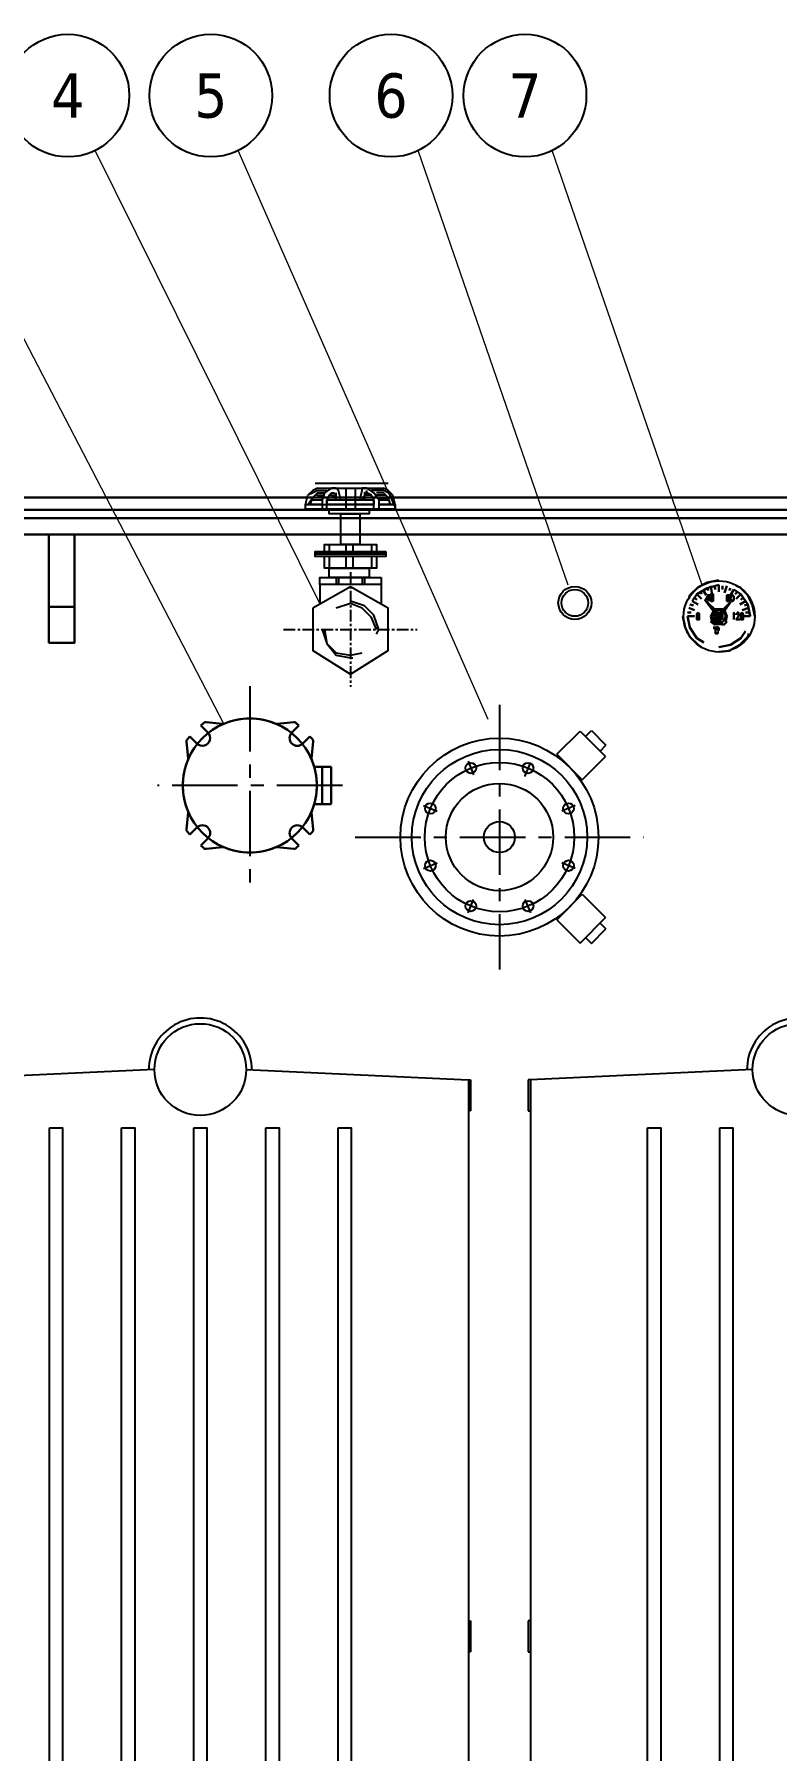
# Model space of a CAD drawing. Header units: millimetres. Extents: x 8981 to 59433, y 5244 to 14154.
# Drawn here: x 10864 to 11584, y 11207 to 12872 of the extents above; entities that cross this region are included whole.
import ezdxf
from ezdxf.enums import TextEntityAlignment as Align

# ---------------------------------------------------------------- set-up
doc = ezdxf.new("R2010")
doc.units = ezdxf.units.MM
doc.linetypes.add('CENTERX2', pattern=[101.6, 63.5, -12.7, 12.7, -12.7])
for name, color, linetype in [('1', 4, 'Continuous'), ('1轮廓实线层', 7, 'Continuous'), ('3中心线层', 1, 'CENTERX2'), ('4标注层', 3, 'Continuous'), ('AM_0', 7, 'Continuous'), ('AM_3', 6, 'Continuous'), ('粗实线', 7, 'Continuous')]:
    doc.layers.add(name, color=color, linetype=linetype)
for name, color, linetype, lineweight in [('1实线层', 7, 'Continuous', 30), ('标注、文本', 3, 'Continuous', 25), ('铁心', 3, 'Continuous', 0)]:
    doc.layers.add(name, color=color, linetype=linetype, lineweight=lineweight)
doc.styles.add('Tahoma$001', font='tahoma.ttf', dxfattribs={"height": 2.159784})

# ---------------------------------------------------------------- blocks, each defined once
blk = doc.blocks.new('G$C3F6FD845')
at = {"layer": '1轮廓实线层'}
for p, q in [((-44.5, 0), (-260, -10)), ((44.5, 0), (260, -10)), ((-260, -10), (-262, -10)), ((-262, -10), (-262, -40)), ((-260, -10), (-260, -1090)), ((260, -10), (260, -1090)), ((260, -10), (262, -10)), ((262, -10), (262, -40)), ((-262, -40), (-260, -40)), ((262, -40), (260, -40)), ((-262, -535), (-262, -565)), ((-260, -535), (-262, -535)), ((260, -535), (262, -535)), ((262, -535), (262, -565)), ((-262, -565), (-260, -565)), ((262, -565), (260, -565)), ((-262, -1060), (-262, -1090)), ((-260, -1060), (-262, -1060)), ((260, -1060), (262, -1060)), ((262, -1060), (262, -1090)), ((-262, -1090), (-260, -1090)), ((-44.5, -1100), (-260, -1090)), ((44.5, -1100), (260, -1090)), ((262, -1090), (260, -1090))]:
    blk.add_line(p, q, dxfattribs=at)
for points in [[(-146.4, -56.4), (-133.6, -56.4), (-133.6, -1043.6), (-146.4, -1043.6)], [(-76.4, -56.4), (-63.6, -56.4), (-63.6, -1043.6), (-76.4, -1043.6)], [(-6.4, -56.4), (6.4, -56.4), (6.4, -1043.6), (-6.4, -1043.6)], [(63.6, -56.4), (76.4, -56.4), (76.4, -1043.6), (63.6, -1043.6)], [(133.6, -56.4), (146.4, -56.4), (146.4, -1043.6), (133.6, -1043.6)]]:
    blk.add_lwpolyline(points, close=True, dxfattribs=at)
for centre in [(0, 0), (0, -1100)]:
    blk.add_circle(centre, 44.5, dxfattribs=at)
for centre, start, end in [((0, 0), 359.4299, 180.5701), ((0, -1100), 179.4299, 0.5701)]:
    blk.add_arc(centre, 50, start, end, dxfattribs=at)
blk = doc.blocks.new('A$C3EE72B81')
at = {"layer": '粗实线', "lineweight": 30}
h = blk.add_hatch(color=256, dxfattribs=at)
h.dxf.hatch_style = 2
h.paths.add_polyline_path([(1.185, 1.27), (1.101, 1.185), (1.397, 1.185)])
h = blk.add_hatch(color=256, dxfattribs=at)
h.dxf.hatch_style = 2
h.paths.add_polyline_path([(1.228, 1.439), (1.185, 1.397), (1.439, 1.397)])
h = blk.add_hatch(color=256, dxfattribs=at)
h.dxf.hatch_style = 2
h.paths.add_polyline_path([(1.185, 1.397), (1.185, 1.355), (1.439, 1.355)])
h = blk.add_hatch(color=256, dxfattribs=at)
h.dxf.hatch_style = 2
h.paths.add_polyline_path([(1.185, 1.397), (1.439, 1.397), (1.439, 1.355)])
h = blk.add_hatch(color=256, dxfattribs=at)
h.dxf.hatch_style = 2
h.paths.add_polyline_path([(1.185, 1.355), (1.185, 1.27), (1.439, 1.27)])
h = blk.add_hatch(color=256, dxfattribs=at)
h.dxf.hatch_style = 2
h.paths.add_polyline_path([(1.185, 1.355), (1.439, 1.355), (1.439, 1.27)])
h = blk.add_hatch(color=256, dxfattribs=at)
h.dxf.hatch_style = 2
h.paths.add_polyline_path([(1.185, 1.27), (1.439, 1.27), (1.397, 1.185)])
h = blk.add_hatch(color=256, dxfattribs=at)
h.dxf.hatch_style = 2
h.paths.add_polyline_path([(1.228, 1.439), (1.482, 1.439), (1.439, 1.397)])
h = blk.add_hatch(color=256, dxfattribs=at)
h.dxf.hatch_style = 2
h.paths.add_polyline_path([(1.736, 1.82), (1.355, 1.439), (1.482, 1.439)])
h = blk.add_hatch(color=256, dxfattribs=at)
h.dxf.hatch_style = 2
h.paths.add_polyline_path([(1.058, 1.143), (1.016, 1.101), (1.27, 1.101)])
h = blk.add_hatch(color=256, dxfattribs=at)
h.dxf.hatch_style = 2
h.paths.add_polyline_path([(1.016, 1.101), (1.27, 1.101), (1.185, 0.974)])
h = blk.add_hatch(color=256, dxfattribs=at)
h.dxf.hatch_style = 2
h.paths.add_polyline_path([(1.101, 1.185), (1.058, 1.143), (1.27, 1.143)])
h = blk.add_hatch(color=256, dxfattribs=at)
h.dxf.hatch_style = 2
h.paths.add_polyline_path([(1.058, 1.143), (1.27, 1.143), (1.27, 1.101)])
h = blk.add_hatch(color=256, dxfattribs=at)
h.dxf.hatch_style = 2
h.paths.add_polyline_path([(1.101, 1.185), (1.397, 1.185), (1.27, 1.143)])
h = blk.add_hatch(color=256, dxfattribs=at)
h.dxf.hatch_style = 2
h.paths.add_polyline_path([(1.143, 0.889), (1.143, 0.847), (1.143, 0.889), (1.185, 0.889)])
h = blk.add_hatch(color=256, dxfattribs=at)
h.dxf.hatch_style = 2
h.paths.add_polyline_path([(1.228, 0.931), (1.228, 0.889), (1.185, 0.889), (1.185, 0.847), (1.185, 0.804), (1.185, 0.762), (1.185, 0.72), (1.185, 0.677), (1.228, 0.677), (1.27, 0.677), (1.228, 0.677), (1.185, 0.72), (1.185, 0.762), (1.185, 0.804), (1.185, 0.847), (1.185, 0.889), (1.228, 0.889), (1.27, 0.889)])
h = blk.add_hatch(color=256, dxfattribs=at)
h.dxf.hatch_style = 2
h.paths.add_polyline_path([(1.312, 0.72), (1.27, 0.72), (1.27, 0.677), (1.228, 0.677), (1.27, 0.677), (1.27, 0.72)])
h = blk.add_hatch(color=256, dxfattribs=at)
h.dxf.hatch_style = 2
h.paths.add_polyline_path([(1.312, 0.889), (1.27, 0.889), (1.27, 0.847), (1.27, 0.804), (1.312, 0.804)])
for points in [[(1.312, 2.625), (0.889, 2.54), (0.55, 2.371), (0.254, 2.074), (0.212, 1.947)], [(1.312, 2.625), (0.889, 2.54), (0.55, 2.371), (0.254, 2.074), (0.212, 1.947)], [(1.312, 2.455), (0.889, 2.328), (0.508, 2.117), (0.339, 1.863)], [(1.27, 1.439), (0.804, 1.905), (1.185, 1.397)], [(0.931, 2.117), (0.847, 1.947), (0.974, 1.947)], [(0.931, 2.117), (0.931, 1.863)], [(2.455, 1.312), (2.371, 1.736), (2.117, 2.117), (1.863, 2.286)], [(2.625, 1.312), (2.54, 1.693), (2.371, 2.074), (2.074, 2.371), (1.947, 2.413)], [(2.625, 1.312), (2.54, 1.693), (2.371, 2.074), (2.074, 2.371), (1.947, 2.413)], [(0, 1.312), (0.085, 0.889), (0.254, 0.55), (0.55, 0.254), (0.677, 0.169)], [(0, 1.312), (0.085, 0.889), (0.254, 0.55), (0.55, 0.254), (0.677, 0.169)], [(0.169, 1.312), (0.254, 0.889), (0.508, 0.508), (0.762, 0.339)], [(1.101, 1.482), (1.016, 1.312), (1.058, 1.143)], [(1.439, 1.566), (1.143, 1.566)], [(1.355, 1.439), (1.228, 1.439), (1.185, 1.355), (1.185, 1.27)], [(1.27, 1.143), (1.397, 1.185), (1.439, 1.27), (1.439, 1.397)], [(1.355, 1.439), (1.736, 1.82), (1.439, 1.397)], [(1.566, 1.143), (1.609, 1.312), (1.524, 1.524)], [(1.82, 1.397), (1.863, 1.397), (1.863, 1.439), (1.863, 1.185)], [(1.947, 1.355), (1.947, 1.397), (1.99, 1.397), (1.99, 1.439), (2.032, 1.439), (2.032, 1.397), (2.032, 1.355), (2.032, 1.312), (1.947, 1.185), (2.074, 1.185)], [(2.455, 1.312), (2.455, 1.355)], [(2.625, 1.312), (2.625, 1.355)], [(2.625, 1.312), (2.625, 1.355)], [(1.185, 0.974), (1.016, 1.101)], [(1.185, 1.016), (1.439, 1.016)], [(1.312, 0.169), (1.736, 0.254), (2.117, 0.508), (2.286, 0.762)], [(1.312, 0), (1.693, 0.042), (2.074, 0.254), (2.371, 0.55), (2.413, 0.677)], [(1.312, 0), (1.693, 0.042), (2.074, 0.254), (2.371, 0.55), (2.413, 0.677)]]:
    blk.add_lwpolyline(points, dxfattribs=at)
for points in [[(1.058, 2.117), (1.016, 2.117), (1.016, 2.074), (1.016, 1.99), (1.016, 1.905), (1.016, 1.863), (1.058, 1.863), (1.101, 1.863), (1.101, 1.905), (1.101, 1.99), (1.101, 2.074), (1.101, 2.117)], [(1.651, 2.074), (1.609, 2.074), (1.609, 2.032), (1.609, 1.99), (1.651, 1.99), (1.693, 1.99), (1.693, 1.947), (1.693, 1.905), (1.693, 1.863), (1.651, 1.863), (1.609, 1.863), (1.609, 1.905), (1.609, 1.947), (1.609, 1.99), (1.651, 1.99), (1.693, 1.99), (1.693, 2.032), (1.693, 2.074)], [(1.778, 2.074), (1.778, 2.032), (1.736, 1.99), (1.736, 1.947), (1.778, 1.905), (1.778, 1.863), (1.82, 1.863), (1.863, 1.905), (1.863, 1.947), (1.863, 1.99), (1.863, 2.032), (1.82, 2.074)], [(0.55, 1.439), (0.508, 1.397), (0.508, 1.312), (0.508, 1.228), (0.508, 1.185), (0.55, 1.185), (0.593, 1.185), (0.593, 1.228), (0.593, 1.312), (0.593, 1.397)], [(1.397, 1.312), (1.397, 1.397), (1.312, 1.397), (1.228, 1.397), (1.185, 1.312), (1.228, 1.228), (1.312, 1.185), (1.397, 1.228)], [(2.159, 1.439), (2.117, 1.397), (2.117, 1.312), (2.117, 1.27), (2.117, 1.228), (2.117, 1.185), (2.159, 1.185), (2.201, 1.185), (2.201, 1.228), (2.201, 1.27), (2.201, 1.312), (2.201, 1.397)], [(1.143, 0.931), (1.143, 0.889), (1.143, 0.847), (1.143, 0.889)], [(1.143, 0.889), (1.143, 0.847), (1.143, 0.889), (1.185, 0.889)], [(1.228, 0.931), (1.228, 0.889), (1.185, 0.889), (1.185, 0.847), (1.185, 0.804), (1.185, 0.762), (1.185, 0.72), (1.185, 0.677), (1.228, 0.677), (1.27, 0.677), (1.228, 0.677), (1.185, 0.72), (1.185, 0.762), (1.185, 0.804), (1.185, 0.847), (1.185, 0.889), (1.228, 0.889), (1.27, 0.889)], [(1.27, 0.889), (1.228, 0.889)], [(1.312, 0.72), (1.27, 0.72), (1.27, 0.677), (1.228, 0.677), (1.27, 0.677), (1.27, 0.72)], [(1.312, 0.889), (1.27, 0.889), (1.27, 0.847), (1.27, 0.804), (1.312, 0.804)]]:
    blk.add_lwpolyline(points, close=True, dxfattribs=at)
for points in [[(0.423, 1.99), (0.423, 1.99), (0.508, 1.905), (0.508, 1.905)], [(0.508, 2.117), (0.508, 2.117), (0.677, 1.947), (0.677, 1.947)], [(0.635, 2.201), (0.635, 2.201), (0.677, 2.117), (0.677, 2.117)], [(0.72, 2.286), (0.72, 2.286), (0.847, 2.074), (0.847, 2.074)], [(0.889, 2.328), (0.889, 2.328), (0.931, 2.244), (0.931, 2.244)], [(1.016, 2.413), (1.016, 2.413), (1.058, 2.159), (1.058, 2.159)], [(1.143, 2.413), (1.143, 2.413), (1.185, 2.286), (1.185, 2.286)], [(1.312, 2.455), (1.312, 2.455), (1.312, 2.201), (1.312, 2.201)], [(1.439, 2.413), (1.439, 2.413), (1.439, 2.286), (1.439, 2.286)], [(1.609, 2.413), (1.609, 2.413), (1.524, 2.159), (1.524, 2.159)], [(1.736, 2.328), (1.736, 2.328), (1.693, 2.244), (1.693, 2.244)], [(1.863, 2.286), (1.863, 2.286), (1.736, 2.074), (1.736, 2.074)], [(1.99, 2.201), (1.99, 2.201), (1.905, 2.117), (1.905, 2.117)], [(2.117, 2.117), (2.117, 2.117), (1.947, 1.947), (1.947, 1.947)], [(2.201, 1.99), (2.201, 1.99), (2.117, 1.905), (2.117, 1.905)], [(0.169, 1.439), (0.169, 1.439), (0.296, 1.439), (0.296, 1.439)], [(0.169, 1.312), (0.169, 1.312), (0.381, 1.312), (0.381, 1.312)], [(0.169, 1.312), (0.169, 1.312), (0.423, 1.312), (0.423, 1.312)], [(0.212, 1.609), (0.212, 1.609), (0.423, 1.524), (0.423, 1.524)], [(0.254, 1.736), (0.254, 1.736), (0.381, 1.693), (0.381, 1.693)], [(0.339, 1.863), (0.339, 1.863), (0.55, 1.736), (0.55, 1.736)], [(1.185, 1.27), (1.185, 1.27), (1.016, 1.101), (1.016, 1.101)], [(2.286, 1.863), (2.286, 1.863), (2.074, 1.736), (2.074, 1.736)], [(2.413, 1.609), (2.413, 1.609), (2.159, 1.524), (2.159, 1.524)], [(2.455, 1.312), (2.455, 1.312), (2.201, 1.312), (2.201, 1.312)], [(2.371, 1.736), (2.371, 1.736), (2.244, 1.693), (2.244, 1.693)], [(2.455, 1.312), (2.455, 1.312), (2.244, 1.312), (2.244, 1.312)], [(2.413, 1.439), (2.413, 1.439), (2.286, 1.439), (2.286, 1.439)], [(1.27, 1.143), (1.27, 1.143), (1.185, 0.974), (1.185, 0.974)], [(1.355, 1.143), (1.355, 1.143), (1.482, 0.974), (1.482, 0.974)], [(1.439, 1.228), (1.439, 1.228), (1.609, 1.101), (1.609, 1.101)], [(1.609, 1.101), (1.609, 1.101), (1.482, 0.974), (1.482, 0.974)]]:
    blk.add_open_spline(points, degree=3, dxfattribs=at)
blk = doc.blocks.new('A$C70FC164C')
at = {"layer": '标注、文本'}
blk.add_circle((71.2, 70), 70, dxfattribs=at)
at = {"layer": '粗实线', "lineweight": 30}
blk.add_circle((71.2, 70.6), 12.5, dxfattribs=at)
at = {"layer": '标注、文本', "xscale": 53.75954962464179, "yscale": 53.75954962464179, "zscale": 53.75954962464179}
blk.add_blockref('A$C3EE72B81', (0, 0.3), dxfattribs=at)
blk = doc.blocks.new('A$C741C711D')
for p, q in [((97.9, 248.4), (103.3, 235.2)), ((158.8, 248.4), (153.4, 235.2)), ((54.8, 205.3), (67.9, 199.9)), ((201.9, 205.3), (188.7, 199.9)), ((200.1, 145.1), (187, 150.6)), ((54.8, 144.4), (67.9, 149.8)), ((97.9, 101.3), (103.3, 114.4)), ((158.8, 101.3), (153.4, 114.4))]:
    blk.add_line(p, q)
blk.add_circle((128.3, 174.8), 72.5)
at = {"layer": '3中心线层'}
for p, q in [((128.3, 314.7), (128.3, 34.9)), ((256.7, 174.8), (0, 174.8))]:
    blk.add_line(p, q, dxfattribs=at)
at = {"layer": 'AM_0'}
for p, q in [((48.1, 119.3), (25.4, 96.7)), ((48.1, 119.3), (72.8, 94.6)), ((208.6, 119.3), (183.8, 94.6)), ((208.6, 119.3), (231.2, 96.7)), ((30.8, 91.4), (25.1, 85.7)), ((25.1, 85.7), (39.2, 71.6)), ((25.4, 96.7), (50.2, 72)), ((72.8, 94.6), (50.2, 72)), ((183.8, 94.6), (206.5, 72)), ((231.2, 96.7), (206.5, 72)), ((231.6, 85.7), (217.4, 71.6)), ((225.9, 91.4), (231.6, 85.7)), ((44.9, 77.3), (39.2, 71.6)), ((211.8, 77.3), (217.4, 71.6))]:
    blk.add_line(p, q, dxfattribs=at)
for radius in [96, 15]:
    blk.add_circle((128.3, 174.8), radius, dxfattribs=at)
at = {"layer": 'AM_3', "ltscale": 0.5}
for centre, radius in [((128.3, 174.8), 85), ((100.6, 241.8), 5.2), ((156.1, 241.8), 5.2), ((128.3, 174.8), 52), ((61.4, 202.6), 5.2), ((195.3, 202.6), 5.2), ((61.4, 147.1), 5.2), ((195.3, 147.1), 5.2), ((100.6, 107.9), 5.2), ((156.1, 107.9), 5.2)]:
    blk.add_circle(centre, radius, dxfattribs=at)
blk = doc.blocks.new('A$C5DBA7796')
at = {"layer": '1', "color": 1, "linetype": 'CENTERX2', "lineweight": -3, "ltscale": 0.1}
for p, q in [((36.02, 61.85), (36.02, 0)), ((0, 30.93), (72.03, 30.93))]:
    blk.add_line(p, q, dxfattribs=at)
at = {"layer": '粗实线'}
for points in [[(18.24, 107.13), (15.7, 105.86), (13.16, 103.32)], [(18.24, 105.86), (15.7, 104.59), (13.16, 103.32)], [(18.24, 104.59), (16.97, 103.32), (15.7, 102.05)], [(18.24, 103.32), (16.97, 103.32), (15.7, 102.05)], [(28.4, 107.13), (25.86, 107.13), (22.05, 104.59), (20.78, 100.78)], [(25.86, 104.59), (24.59, 103.32), (23.32, 100.78)], [(25.86, 103.32), (24.59, 103.32), (23.32, 100.78)], [(28.4, 100.78), (28.4, 103.32), (27.13, 104.59)], [(28.4, 100.78), (27.13, 103.32)], [(30.94, 100.78), (29.67, 105.86), (28.4, 107.13)], [(28.4, 103.32), (28.4, 104.59)], [(41.1, 100.78), (42.37, 105.86), (42.37, 107.13)], [(44.91, 104.59), (43.64, 104.59), (43.64, 103.32), (43.64, 100.78)], [(44.91, 103.32), (43.64, 103.32)], [(51.26, 100.78), (48.72, 104.59), (44.91, 107.13)], [(48.72, 100.78), (47.45, 103.32), (44.91, 104.59)], [(48.72, 100.78), (47.45, 103.32), (44.91, 103.32)], [(58.88, 103.32), (56.34, 105.86), (53.8, 107.13)], [(57.61, 103.32), (56.34, 104.59), (53.8, 105.86)], [(56.34, 102.05), (55.07, 103.32), (53.8, 104.59)], [(56.34, 102.05), (55.07, 103.32), (53.8, 103.32)], [(60.15, 98.24), (60.15, 95.7), (11.89, 95.7), (11.89, 98.24)], [(51.26, 98.24), (60.15, 98.24), (60.15, 95.7), (11.89, 95.7), (11.89, 98.24), (20.78, 98.24)], [(23.32, 95.7), (23.32, 100.78), (23.32, 98.24)], [(23.32, 98.24), (48.72, 98.24)], [(48.72, 95.7), (48.72, 100.78), (48.72, 98.24)], [(22.05, 72.84), (22.05, 76.65), (49.99, 76.65), (49.99, 72.84)], [(49.99, 70.3), (49.99, 63.95), (22.05, 63.95), (22.05, 70.3)], [(49.99, 30.93), (47.45, 37.28), (42.37, 42.36), (36.02, 44.9), (28.4, 42.36)], [(49.99, 28.39), (51.26, 30.93), (48.72, 38.55), (43.64, 43.63), (36.02, 46.17)], [(20.78, 30.93), (23.32, 23.31), (28.4, 16.96), (36.02, 15.69), (37.29, 15.69)], [(22.05, 30.93), (23.32, 23.31), (28.4, 18.23), (36.02, 16.96), (42.37, 18.23)], [(49.99, 30.93), (49.99, 32.2)]]:
    blk.add_lwpolyline(points, dxfattribs=at)
for points in [[(46.18, 95.7), (46.18, 93.16), (24.59, 93.16), (24.59, 95.7)], [(41.1, 93.16), (41.1, 76.65), (30.94, 76.65), (30.94, 93.16)], [(55.07, 72.84), (55.07, 71.57), (16.97, 71.57), (16.97, 72.84)], [(55.07, 71.57), (55.07, 70.3), (16.97, 70.3), (16.97, 71.57)], [(52.53, 58.87), (52.53, 55.06), (19.51, 55.06), (19.51, 58.87)], [(46.18, 63.95), (46.18, 58.87), (24.59, 58.87), (24.59, 63.95)], [(15.7, 42.36), (15.7, 19.5), (36.02, 6.8), (56.34, 19.5), (56.34, 42.36), (36.02, 53.79)]]:
    blk.add_lwpolyline(points, close=True, dxfattribs=at)
for points in [[(11.89, 98.24), (11.89, 98.24), (13.16, 103.32), (13.16, 103.32)], [(11.89, 98.24), (11.89, 98.24), (13.16, 103.32), (13.16, 103.32)], [(13.16, 98.24), (13.16, 98.24), (15.7, 102.05), (15.7, 102.05)], [(14.43, 98.24), (14.43, 98.24), (15.7, 102.05), (15.7, 102.05)], [(16.97, 109.67), (16.97, 109.67), (56.34, 109.67), (56.34, 109.67)], [(18.24, 107.13), (18.24, 107.13), (53.8, 107.13), (53.8, 107.13)], [(18.24, 105.86), (18.24, 105.86), (23.32, 105.86), (23.32, 105.86)], [(18.24, 104.59), (18.24, 104.59), (22.05, 104.59), (22.05, 104.59)], [(18.24, 103.32), (18.24, 103.32), (22.05, 103.32), (22.05, 103.32)], [(25.86, 104.59), (25.86, 104.59), (27.13, 104.59), (27.13, 104.59)], [(25.86, 103.32), (25.86, 103.32), (27.13, 103.32), (27.13, 103.32)], [(33.48, 107.13), (33.48, 107.13), (33.48, 95.7), (33.48, 95.7)], [(38.56, 107.13), (38.56, 107.13), (38.56, 95.7), (38.56, 95.7)], [(44.91, 107.13), (44.91, 107.13), (42.37, 107.13), (42.37, 107.13)], [(42.37, 105.86), (42.37, 105.86), (42.37, 107.13), (42.37, 107.13)], [(43.64, 103.32), (43.64, 103.32), (42.37, 100.78), (42.37, 100.78)], [(44.91, 104.59), (44.91, 104.59), (44.91, 105.86), (44.91, 105.86)], [(44.91, 103.32), (44.91, 103.32), (44.91, 104.59), (44.91, 104.59)], [(53.8, 105.86), (53.8, 105.86), (47.45, 105.86), (47.45, 105.86)], [(53.8, 104.59), (53.8, 104.59), (49.99, 104.59), (49.99, 104.59)], [(53.8, 103.32), (53.8, 103.32), (49.99, 103.32), (49.99, 103.32)], [(57.61, 98.24), (57.61, 98.24), (56.34, 102.05), (56.34, 102.05)], [(57.61, 98.24), (57.61, 98.24), (56.34, 102.05), (56.34, 102.05)], [(60.15, 98.24), (60.15, 98.24), (57.61, 103.32), (57.61, 103.32)], [(60.15, 98.24), (60.15, 98.24), (58.88, 103.32), (58.88, 103.32)], [(20.78, 98.24), (20.78, 98.24), (14.43, 98.24), (14.43, 98.24)], [(15.7, 100.78), (15.7, 100.78), (20.78, 100.78), (20.78, 100.78)], [(20.78, 100.78), (20.78, 100.78), (20.78, 95.7), (20.78, 95.7)], [(20.78, 98.24), (20.78, 98.24), (23.32, 98.24), (23.32, 98.24)], [(23.32, 100.78), (23.32, 100.78), (48.72, 100.78), (48.72, 100.78)], [(48.72, 98.24), (48.72, 98.24), (23.32, 98.24), (23.32, 98.24)], [(51.26, 100.78), (51.26, 100.78), (56.34, 100.78), (56.34, 100.78)], [(56.34, 100.78), (56.34, 100.78), (51.26, 100.78), (51.26, 100.78)], [(51.26, 100.78), (51.26, 100.78), (51.26, 95.7), (51.26, 95.7)], [(60.15, 98.24), (60.15, 98.24), (51.26, 98.24), (51.26, 98.24)], [(51.26, 98.24), (51.26, 98.24), (57.61, 98.24), (57.61, 98.24)], [(60.15, 95.7), (60.15, 95.7), (60.15, 98.24), (60.15, 98.24)], [(24.59, 76.65), (24.59, 76.65), (24.59, 72.84), (24.59, 72.84)], [(33.48, 76.65), (33.48, 76.65), (33.48, 72.84), (33.48, 72.84)], [(37.29, 76.65), (37.29, 76.65), (37.29, 72.84), (37.29, 72.84)], [(47.45, 76.65), (47.45, 76.65), (47.45, 72.84), (47.45, 72.84)], [(24.59, 70.3), (24.59, 70.3), (24.59, 63.95), (24.59, 63.95)], [(33.48, 70.3), (33.48, 70.3), (33.48, 63.95), (33.48, 63.95)], [(37.29, 70.3), (37.29, 70.3), (37.29, 63.95), (37.29, 63.95)], [(47.45, 70.3), (47.45, 70.3), (47.45, 63.95), (47.45, 63.95)], [(28.4, 58.87), (28.4, 58.87), (28.4, 55.06), (28.4, 55.06)], [(29.67, 58.87), (29.67, 58.87), (29.67, 55.06), (29.67, 55.06)], [(42.37, 58.87), (42.37, 58.87), (42.37, 55.06), (42.37, 55.06)], [(43.64, 58.87), (43.64, 58.87), (43.64, 55.06), (43.64, 55.06)], [(19.51, 55.06), (19.51, 55.06), (19.51, 44.9), (19.51, 44.9)], [(52.53, 55.06), (52.53, 55.06), (52.53, 44.9), (52.53, 44.9)]]:
    blk.add_open_spline(points, degree=3, dxfattribs=at)
blk = doc.blocks.new('G$CA6247643')
blk.add_circle((0, 0), 65)
at = {"layer": '1实线层'}
for p, q in [((-47.5, 58.1), (-44.9, 60.6)), ((-40.7, 51.3), (-47.5, 58.1)), ((-42.5, 61.5), (-26.6, 59.7)), ((42.5, 61.5), (26.6, 59.7)), ((40.7, 51.3), (47.5, 58.1)), ((47.5, 58.1), (44.9, 60.6)), ((-61.5, 42.5), (-59.7, 26.6)), ((-58.1, 47.5), (-60.6, 44.9)), ((-51.3, 40.7), (-58.1, 47.5)), ((51.3, 40.7), (58.1, 47.5)), ((58.1, 47.5), (60.6, 44.9)), ((61.5, 42.5), (59.7, 26.6)), ((78.9, 18), (62.5, 18)), ((70.2, -18), (70.2, 18)), ((78.9, -18), (78.9, 18)), ((-61.5, -42.5), (-59.7, -26.6)), ((61.5, -42.5), (59.7, -26.6)), ((78.9, -18), (62.5, -18)), ((-58.1, -47.5), (-60.6, -44.9)), ((-51.3, -40.7), (-58.1, -47.5)), ((51.3, -40.7), (58.1, -47.5)), ((58.1, -47.5), (60.6, -44.9)), ((-40.7, -51.3), (-47.5, -58.1)), ((-47.5, -58.1), (-44.9, -60.6)), ((-42.5, -61.5), (-26.6, -59.7)), ((42.5, -61.5), (26.6, -59.7)), ((40.7, -51.3), (47.5, -58.1)), ((47.5, -58.1), (44.9, -60.6))]:
    blk.add_line(p, q, dxfattribs=at)
for centre, radius, start, end in [((-46, 46), 7.5, 225, 45), ((-42.8, 58.5), 3, 83.8216, 135), ((-26.3, 62.7), 3, 263.8216, 292.7411), ((0, 0), 65, 67.2589, 112.7411), ((26.3, 62.7), 3, 247.2589, 276.1784), ((46, 46), 7.5, 135, 315), ((42.8, 58.5), 3, 45, 96.1784), ((-58.5, 42.8), 3, 135, 186.1784), ((58.5, 42.8), 3, 353.8216, 45), ((0, 0), 65, 157.2589, 202.7411), ((-62.7, 26.3), 3, 337.2589, 6.1784), ((62.7, 26.3), 3, 173.8216, 202.7411), ((0, 0), 65, 337.2589, 22.7411), ((-62.7, -26.3), 3, 353.8216, 22.7411), ((62.7, -26.3), 3, 157.2589, 186.1784), ((-58.5, -42.8), 3, 173.8216, 225), ((-46, -46), 7.5, 315, 135), ((46, -46), 7.5, 45, 225), ((58.5, -42.8), 3, 315, 6.1784), ((-42.8, -58.5), 3, 225, 276.1784), ((-26.3, -62.7), 3, 67.2589, 96.1784), ((0, 0), 65, 247.2589, 292.7411), ((26.3, -62.7), 3, 83.8216, 112.7411), ((42.8, -58.5), 3, 263.8216, 315)]:
    blk.add_arc(centre, radius, start, end, dxfattribs=at)
at = {"layer": '3中心线层'}
for p, q in [((0, 96.5), (0, -96.5)), ((89.7, 0), (-89.7, 0))]:
    blk.add_line(p, q, dxfattribs=at)

msp = doc.modelspace()

# ---------------------------------------------------------------- linework, layer by layer
at = {"layer": '1实线层', "ltscale": 3}
for p, q in [((10903.182, 12386.838), (10878.182, 12386.838)), ((10903.182, 12316.838), (10878.182, 12316.838)), ((10903.182, 12281.838), (10878.182, 12281.838))]:
    msp.add_line(p, q, dxfattribs=at)
at = {"layer": '1实线层'}
msp.add_lwpolyline([(10772.567, 12410.838), (12427.567, 12410.838), (12427.567, 12422.838), (10772.567, 12422.838)], close=True, dxfattribs=at)
at = {"layer": '1实线层', "ltscale": 3}
for points in [[(10844.067, 12402.838), (12356.067, 12402.838), (12356.067, 12386.838), (10844.067, 12386.838)], [(10878.182, 12281.838), (10903.182, 12281.838), (10903.182, 12386.838), (10878.182, 12386.838)]]:
    msp.add_lwpolyline(points, close=True, dxfattribs=at)
at = {"layer": '4标注层', "ltscale": 3}
for centre in [(10896.663, 12812.688), (11035.216, 12812.688), (11209.951, 12812.688), (11339.844, 12812.688)]:
    msp.add_circle(centre, 59.478, dxfattribs=at)
at = {"layer": '标注、文本'}
for radius in [16, 13]:
    msp.add_circle((11388.182, 12320.57), radius, dxfattribs=at)
at = {"layer": '铁心'}
for p, q in [((11047.983, 12203.335), (10759.121, 12759.428)), ((11140.85, 12319.998), (10923.141, 12759.428)), ((11304.057, 12207.449), (11061.694, 12759.428)), ((11381.861, 12337.751, -849.998), (11236.429, 12759.428)), ((11511.754, 12337.751, -849.998), (11366.322, 12759.428))]:
    msp.add_line(p, q, dxfattribs=at)

# ---------------------------------------------------------------- block references
at = {"rotation": 90}
msp.add_blockref('A$C741C711D', (11489.906, 11965.055), dxfattribs=at)
at = {"layer": '1实线层', "ltscale": 3}
msp.add_blockref('G$CA6247643', (11073.11, 12143.388), dxfattribs=at)
at = {"layer": '1实线层', "ltscale": 2}
for p in [(11025.067, 11867.838), (11605.067, 11867.838)]:
    msp.add_blockref('G$C3F6FD845', p, dxfattribs=at)
at = {"layer": '标注、文本'}
for name, p, xscale, yscale, zscale in [('A$C5DBA7796', (11105.74, 12239.183), 1.799999999999272, 1.799999999999272, 1.799999999999272), ('A$C70FC164C', (11493.056, 12272.869, -849.998), 0.4930434782608695, 0.4930434782608695, 0.4930434782608695)]:
    msp.add_blockref(name, p, dxfattribs=dict(at, xscale=xscale, yscale=yscale, zscale=zscale))

# ---------------------------------------------------------------- texts
at = {"layer": '铁心', "style": 'Tahoma$001'}
for s, p in [('4', (10896.663, 12791.297)), ('5', (11035.216, 12791.297)), ('6', (11209.951, 12791.297)), ('7', (11339.844, 12791.297))]:
    msp.add_text(s, height=42.994, dxfattribs=at).set_placement(p, align=Align.CENTER)

doc.saveas('drawing.dxf')
